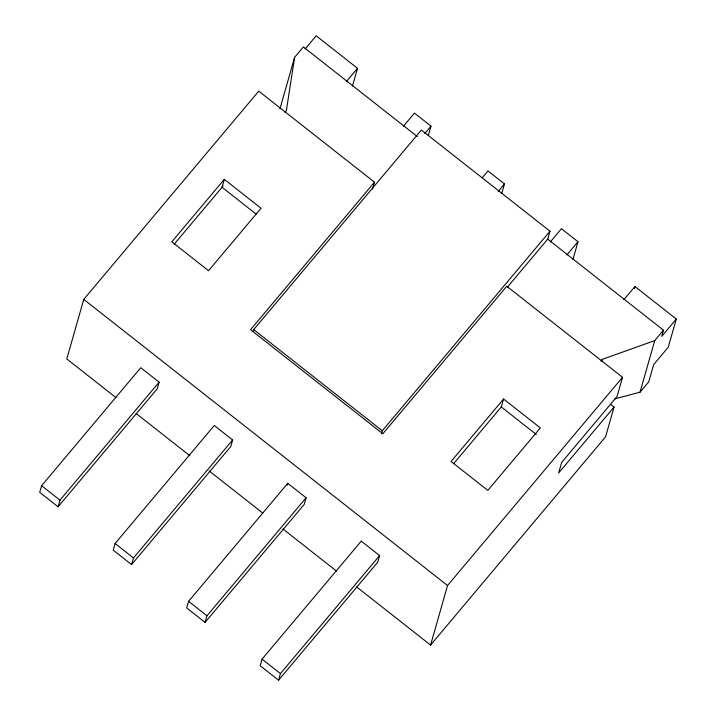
<?xml version="1.0" encoding="UTF-8"?>
<svg xmlns="http://www.w3.org/2000/svg" width="716" height="716" viewBox="0 0 716 716"><rect width="100%" height="100%" fill="white"/><g stroke="black" fill="none" stroke-linecap="round" stroke-linejoin="round"><path stroke-width="1.07" d="M417.356 136.595L303.36 46.934L294.616 57.343L286.355 110.756L284.914 112.466M372.517 189.14L374.495 182.195L258.745 91.147L83.754 299.386L66.794 358.94L116.001 397.64M41.6 485.717L39.711 492.331L58.086 506.785L157.251 388.779L159.131 382.165L140.757 367.711L41.6 485.717L59.974 500.162L58.086 506.785M115.097 543.516L113.209 550.139L131.583 564.584L230.74 446.587L232.628 439.973L214.254 425.519L115.097 543.516L133.462 557.97L131.583 564.584M224.305 179.349L171.804 241.82L208.553 270.72L261.045 208.249L224.305 179.349L222.041 187.288L256.158 214.129M279.911 108.957L294.616 57.343M253.115 331.589L253.679 329.602L421.375 130.035L549.986 231.196L547.722 239.144L507.42 287.107M188.585 601.324L186.697 607.938L205.071 622.392L304.228 504.395L306.117 497.772L287.743 483.327L188.585 601.324L206.96 615.778L205.071 622.392M352.46 86.063L357.517 68.315L316.177 35.8L305.061 49.019M287.205 485.215L287.743 483.327M262.074 659.132L260.194 665.746L278.569 680.2L377.726 562.194L379.605 555.58L361.24 541.126L262.074 659.132L280.448 673.586L278.569 680.2M428.329 135.521L431.005 126.123L414.466 113.119L403.359 126.338M381.44 433.735L382.29 430.764L549.986 231.196M501.818 193.329L504.494 183.931L487.963 170.918L482.405 177.532M356.765 587.022L430.576 645.08L447.545 585.527L622.535 377.287L506.785 286.248L382.827 433.744L250.546 329.691L374.495 182.195M453.846 463.431L501.307 406.957L503.572 399.009L540.32 427.917L487.82 490.388L451.071 461.48L503.572 399.009M572.934 259.487L577.991 241.74L561.451 228.726L550.344 241.954M601.771 361.428L602.371 359.325L654.728 340.592L663.472 330.183L547.722 239.144M634.349 288.62L634.949 286.534L676.289 319.05L668.252 347.242L653.672 364.596L648.768 381.798L640.023 392.207L614.597 398.928M610.641 404.379L614.051 407.064L605.566 436.841L430.576 645.08M622.535 377.287L617.067 396.476L561.648 462.42L558.632 473.007L614.051 407.064M640.023 392.207L654.728 340.592M663.472 330.183L661.7 336.404L676.289 319.05M174.239 244.165L223.115 186.017M346.401 81.534L357.517 68.315M59.974 500.162L159.131 382.165M424.758 133.561L431.005 126.123M133.462 557.97L232.628 439.973M498.247 191.369L504.494 183.931M206.96 615.778L306.117 497.772M566.875 254.959L577.991 241.74M280.448 673.586L379.605 555.58M623.833 299.753L634.949 286.534M600.93 361.034L602.371 359.325M501.307 406.957L536.302 434.478M253.679 329.602L382.29 430.764M83.754 299.386L447.545 585.527M136.21 413.544L189.812 455.698M209.144 470.904L262.745 513.068M282.954 528.963L336.556 571.126"/></g></svg>
